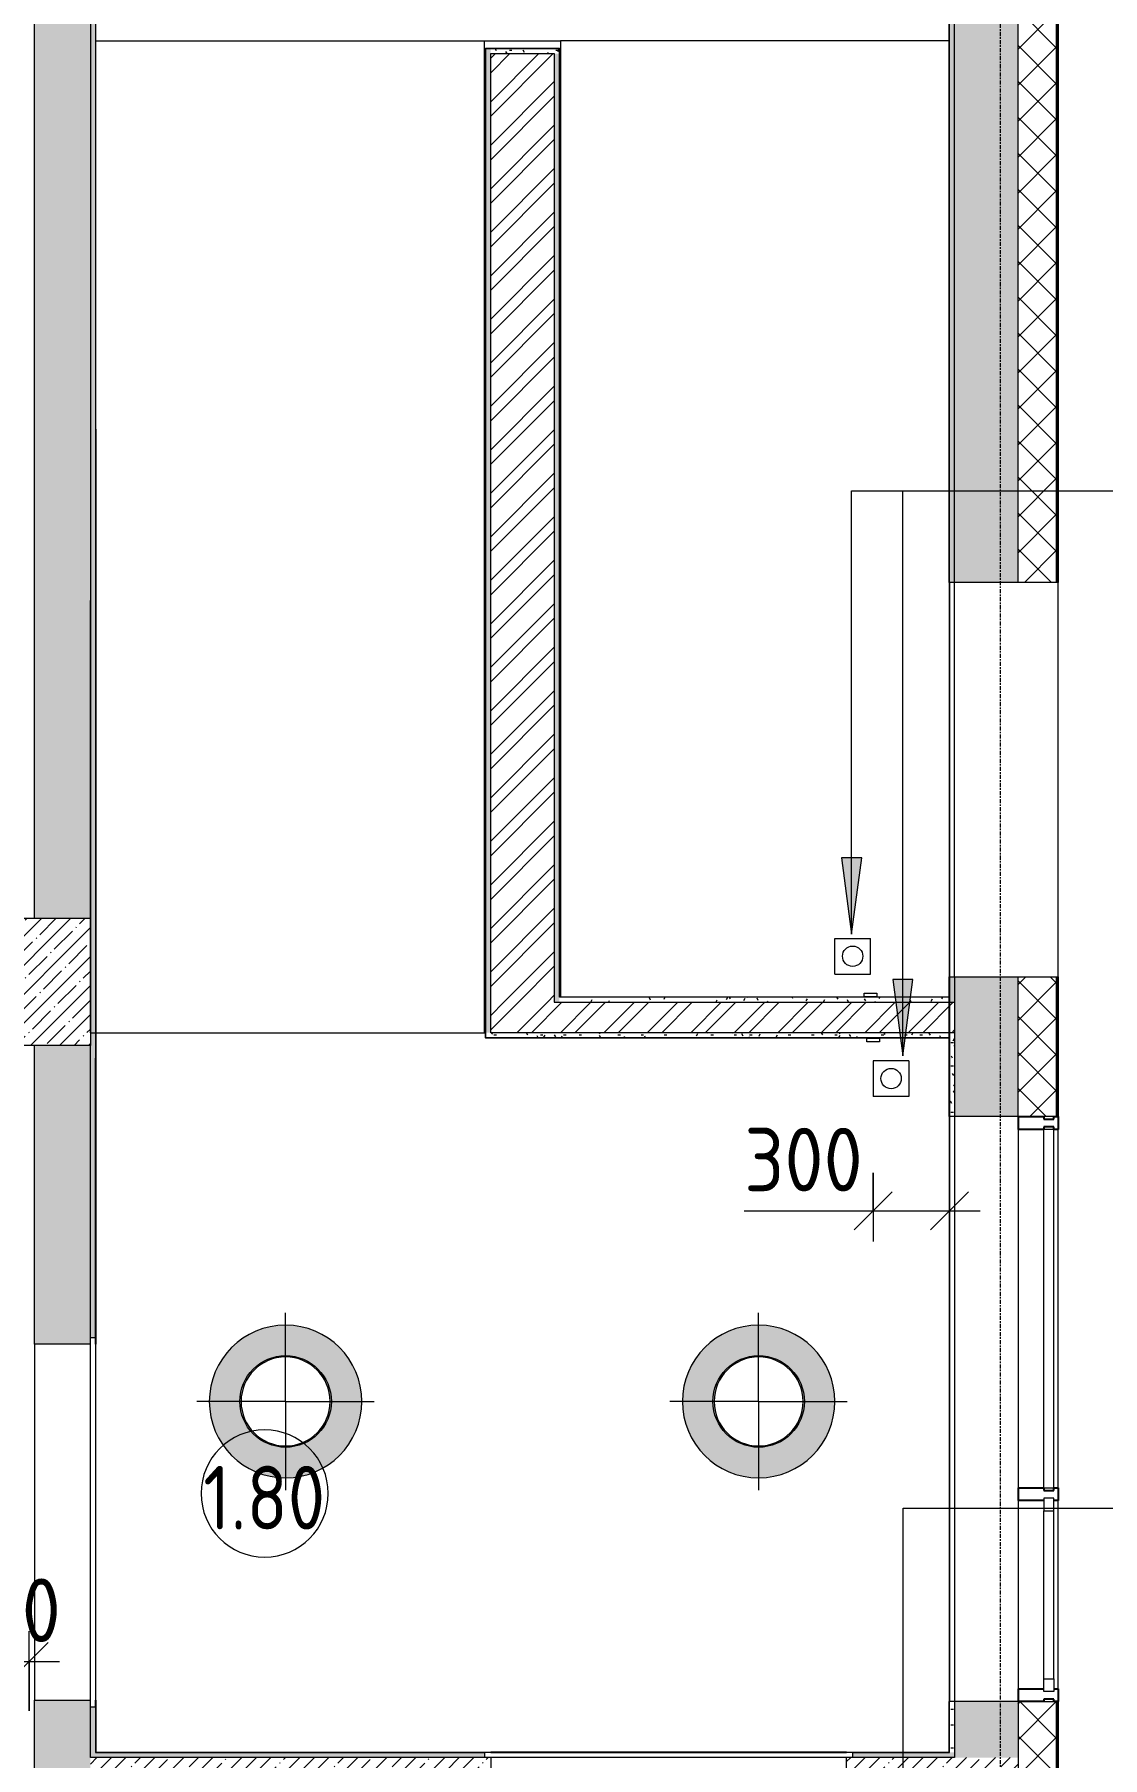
# Model space of a CAD drawing. Header units: millimetres. Extents: x 81610 to 276841, y -8553 to 29000.
# Drawn here: x 121210 to 125412, y 10600 to 17375 of the extents above; entities that cross this region are included whole.
import ezdxf

# ---------------------------------------------------------------- set-up
doc = ezdxf.new("R2010")
doc.units = ezdxf.units.MM
doc.linetypes.add('Осевая', pattern=[31.75, 6.35, -4.7625, 15.875, -4.7625])
for name, color, linetype, lineweight in [('A-ANNO-DIMS', 7, 'Continuous', 9), ('A-ANNO-DIMS-100', 7, 'Continuous', 9), ('A-ANNO-NOTE', 7, 'Continuous', 9), ('A-AREA-IDEN', 7, 'Continuous', 9), ('A-GLAZ', 7, 'Continuous', 9), ('A-GLAZ-1', 7, 'Continuous', 13), ('A-GLAZ-CWMG', 7, 'Continuous', 9), ('A-GLAZ-CWMG-1', 7, 'Continuous', 25), ('A-WALL', 7, 'Continuous', 9), ('I-WALL', 7, 'Continuous', 9), ('S-COLS', 7, 'Continuous', 9), ('S-STRS-MBND', 7, 'Continuous', 9), ('Оси-2', 7, 'Осевая', 9)]:
    doc.layers.add(name, color=color, linetype=linetype, lineweight=lineweight)
for name, color, linetype, lineweight, true_color in [('A-CLNG-1', 7, 'Continuous', 9, 0xeaeaea), ('A-WALL-1', 7, 'Continuous', 9, 0x3c3c3c), ('A-WALL-2', 7, 'Continuous', 9, 0x535353), ('A-WALL-FNSH-1', 7, 'Continuous', 9, 0x3c3c3c), ('G-ANNO-TEXT-1', 7, 'Continuous', 9, 0x3c3c3c), ('I-WALL-1', 7, 'Continuous', 9, 0x535353), ('Q-SPCQ-3', 7, 'Continuous', 9, 0x008040), ('S-COLS-1', 9, 'Continuous', 9, 0x808080), ('S-COLS-2', 7, 'Continuous', 9, 0x3c3c3c)]:
    doc.layers.add(name, color=color, linetype=linetype, lineweight=lineweight, true_color=true_color)
doc.layers.add('A-CLNG-PATT-1', color=7, linetype='Continuous', lineweight=9, transparency=1)
doc.styles.add('GOST Common', font='GOST_Common.ttf', dxfattribs={"width": 0.9, "height": 250})
doc.styles.add('ISOCPEUR', font='isocpeur.ttf', dxfattribs={"width": 0.9, "height": 250})
doc.dimstyles.new('ISO-2_5_0_9К_БОЛЬШОЙ', dxfattribs={"dimscale": 304.8, "dimtxt": 248.995294, "dimasz": 0.492126, "dimexe": 0.393701, "dimexo": 0.984252, "dimgap": 0, "dimtad": 1, "dimdec": 0, "dimrnd": 10, "dimzin": 0, "dimdsep": 46, "dimtxsty": 'ISOCPEUR', "dimblk1": 'OBLIQUE', "dimblk2": 'OBLIQUE', "dimsah": 1, "dimcen": 0.09, "dimdle": 0.393701, "dimazin": 0, "dimtfac": 1, "dimtdec": 4, "dimtix": 1, "dimtmove": 0, "dimatfit": 3, "dimfxl": 1, "dimtvp": 1, "dimtolj": 1, "dimtzin": 0, "dimarcsym": 2})
doc.dimstyles.new('ISO-2_5_0_9К_БОЛЬШОЙ_1', dxfattribs={"dimscale": 304.8, "dimtxt": 248.995294, "dimasz": 0.492126, "dimexe": 0.393701, "dimexo": 0.984252, "dimgap": 0, "dimtad": 1, "dimdec": 0, "dimrnd": 10, "dimzin": 0, "dimdsep": 46, "dimtxsty": 'ISOCPEUR', "dimblk1": 'OBLIQUE', "dimblk2": 'OBLIQUE', "dimsah": 1, "dimcen": 0.09, "dimdle": 0.393701, "dimazin": 0, "dimtfac": 1, "dimtdec": 4, "dimtix": 1, "dimtmove": 1, "dimatfit": 3, "dimfxl": 1, "dimtvp": 1, "dimtolj": 1, "dimtzin": 0, "dimarcsym": 2})
pattern_1 = [(45, (0, 0), (-57.024626, 57.024626), []), (45, (57.025, 0), (-57.024626, 57.024626), [100.806, -20.161, 3.353, -16.808])]
pattern_2 = [(45, (0, 0), (-85.53659, 85.53659), []), (45, (57.02, 0), (-85.53659, 85.53659), [])]
pattern_3 = [(0, (0, 0), (121.92, 30.48), [10.058, -81.382, 10.058, -81.382, -487.68]), (0, (0, 0), (121.92, 30.48), [-182.88, 10.058, -172.822, 10.058, -81.382, -213.36]), (0, (0, 0), (121.92, 30.48), [-457.2, 10.058, -50.902, 10.058, -142.342]), (120, (45.72, 15.24), (-87.356454, 90.345817), [10.058, -81.382, 10.058, -81.382, -487.68]), (120, (45.72, 15.24), (-87.356454, 90.345817), [-182.88, 10.058, -172.822, 10.058, -81.382, -213.36]), (120, (45.72, 15.24), (-87.356454, 90.345817), [-457.2, 10.058, -50.902, 10.058, -142.342]), (240, (60.96, 76.2), (-34.563546, -120.825817), [10.058, -81.382, 10.058, -81.382, -487.68]), (240, (60.96, 76.2), (-34.563546, -120.825817), [-182.88, 10.058, -172.822, 10.058, -81.382, -213.36]), (240, (60.96, 76.2), (-34.563546, -120.825817), [-457.2, 10.058, -50.902, 10.058, -142.342])]

# ---------------------------------------------------------------- blocks, each defined once
blk = doc.blocks.new('PNS_Панель прямоугольная - Нр_Стекло - 40мм-24160822-Сводный план потолков 1 этажа в осях 23-33')
at = {"layer": 'A-GLAZ'}
for p, q in [((-330, 40), (330, 40)), ((-330, 0), (330, 0))]:
    blk.add_line(p, q, dxfattribs=at)
at = {"layer": 'A-GLAZ-1'}
for p, q in [((-380, 0), (-380, 40)), ((-380, 40), (-330, 40)), ((-330, 40), (-330, 0)), ((380, 40), (330, 40)), ((330, 40), (330, 0)), ((380, 0), (380, 40)), ((-330, 0), (-380, 0)), ((330, 0), (380, 0))]:
    blk.add_line(p, q, dxfattribs=at)
blk = doc.blocks.new('Прямоугольный импост - Импост структурный с накладкой - 160мм-18691760-Сводный план потолков 1 этажа в осях 23-33')
at = {"layer": 'A-GLAZ-CWMG-1'}
for p, q in [((0, 17), (-50, 17)), ((-50, 17), (-50, 0)), ((-50, 0), (-40, 0)), ((-40, 0), (-40, -40)), ((-10, 0), (0, 0)), ((-10, -40), (-10, 0)), ((0, 0), (0, 17)), ((-40, -40), (-50, -40)), ((-50, -40), (-50, -140)), ((0, -40), (-10, -40)), ((0, -140), (0, -40)), ((-50, -140), (0, -140))]:
    blk.add_line(p, q, dxfattribs=at)
blk = doc.blocks.new('Прямоугольный импост - Импост структурный с накладкой - 160мм-22960522-Сводный план потолков 1 этажа в осях 23-33')
at = {"layer": 'A-GLAZ-CWMG-1'}
for p, q in [((25, 17), (-25, 17)), ((-25, 17), (-25, 0)), ((15, 0), (25, 0)), ((15, -40), (15, 0)), ((25, 0), (25, 17)), ((-25, -40), (-25, -140)), ((25, -40), (15, -40)), ((25, -140), (25, -40)), ((-25, -140), (25, -140))]:
    blk.add_line(p, q, dxfattribs=at)
blk = doc.blocks.new('Прямоугольный импост - Импост структурный с накладкой - 160мм-18691766-Сводный план потолков 1 этажа в осях 23-33')
at = {"layer": 'A-GLAZ-CWMG-1'}
for p, q in [((-50, 0), (-50, 17)), ((-50, 17), (0, 17)), ((0, 0), (-10, 0)), ((-10, 0), (-10, -40)), ((0, 17), (0, 0)), ((-50, -140), (-50, -40)), ((-10, -40), (0, -40)), ((0, -40), (0, -140)), ((0, -140), (-50, -140))]:
    blk.add_line(p, q, dxfattribs=at)
blk = doc.blocks.new('Прямоугольный импост - Импост структурный с накладкой - 160мм-23689445-Сводный план потолков 1 этажа в осях 23-33')
at = {"layer": 'A-GLAZ-CWMG'}
for p, q in [((125081, 10870), (125081, 11610)), ((125238, 10870), (125238, 11610))]:
    blk.add_line(p, q, dxfattribs=at)
blk = doc.blocks.new('Прямоугольный импост - Импост структурный с накладкой - 160мм-23689446-Сводный план потолков 1 этажа в осях 23-33')
at = {"layer": 'A-GLAZ-CWMG'}
for p, q in [((125081, 11660), (125081, 13070)), ((125221, 13070), (125181, 13070)), ((125181, 11660), (125181, 13070)), ((125221, 11660), (125221, 13070)), ((125238, 11660), (125238, 13070)), ((125181, 11660), (125221, 11660))]:
    blk.add_line(p, q, dxfattribs=at)
blk = doc.blocks.new('BSC_Колонна _Прямоугольная - 500х500-22291386-Сводный план потолков 1 этажа в осях 23-33')
at = {"layer": 'S-COLS-1'}
h = blk.add_hatch(dxfattribs=at)
h.set_pattern_fill('FP_26', color=256, style=0, pattern_type=2)
h.set_pattern_definition([(45, (-121180, -13650), (-57.024626, 57.024626), []), (45, (-121122.975, -13650), (-57.024626, 57.024626), [100.806, -20.161, 3.353, -16.808])])
h.paths.add_polyline_path([(-250, -250), (250, -250), (250, 250), (-250, 250), (-250, 63.7)])
at = {"layer": 'S-COLS-2'}
for p, q in [((-250, 250), (250, 250)), ((-250, -250), (-250, 250)), ((250, 250), (250, -250)), ((250, -250), (-250, -250))]:
    blk.add_line(p, q, dxfattribs=at)
blk = doc.blocks.new('Кнопка аварийной разблокировки двери - Тип 1-29506767-Сводный план потолков 1 этажа в осях 23-33')
at = {"layer": 'Q-SPCQ-3'}
for p, q in [((-15, 230), (125, 230)), ((-15, 90), (-15, 230)), ((125, 90), (125, 230)), ((-15, 90), (125, 90)), ((100, 15.5), (150, 15.5)), ((100, 0.5), (100, 15.5)), ((150, 0.5), (100, 0.5)), ((150, 15.5), (150, 0.5))]:
    blk.add_line(p, q, dxfattribs=at)
blk.add_circle((55, 160), 40, dxfattribs=at)
blk = doc.blocks.new('Марка_Помещения - Номер-25198446-Сводный план потолков 1 этажа в осях 23-33')
at = {"layer": 'A-AREA-IDEN'}
for start, end in [(360, 180), (180, 360)]:
    blk.add_arc((0, 0), 2.5, start, end, dxfattribs=at)
blk = doc.blocks.new('DIMBLOCK36-Сводный план потолков 1 этажа в осях 23-33')
at = {"layer": 'A-ANNO-DIMS-100'}
for p, q in [((124510, 12899.5), (124510, 12629.4)), ((124510, 12749.4), (124510, 12899.5)), ((124810, 12555.4), (124810, 12869.4)), ((124002.1, 12749.4), (124576.2, 12749.4)), ((124390, 12749.4), (124930, 12749.4)), ((124576.2, 12749.4), (124660, 12749.4)), ((124810, 12749.4), (124810, 12555.4))]:
    blk.add_line(p, q, dxfattribs=at)
at = {"layer": 'A-ANNO-DIMS-100', "lineweight": 20}
for p, q in [((124510, 12749.4), (124585, 12824.4)), ((124810, 12749.4), (124885, 12824.4)), ((124510, 12749.4), (124435, 12674.4)), ((124810, 12749.4), (124735, 12674.4))]:
    blk.add_line(p, q, dxfattribs=at)
at = {"layer": 'A-ANNO-DIMS-100', "color": 0, "insert": (124002.1, 13076), "char_height": 250, "width": 568.858, "attachment_point": 1, "line_spacing_factor": 1.149209, "style": 'ISOCPEUR'}
blk.add_mtext('300', dxfattribs=at)
blk = doc.blocks.new('_Oblique')
at = {"color": 0, "linetype": 'ByBlock', "lineweight": -2}
blk.add_line((-0.5, -0.5), (0.5, 0.5), dxfattribs=at)
blk = doc.blocks.new('DIMBLOCK69-Сводный план потолков 1 этажа в осях 23-33')
at = {"layer": 'A-ANNO-DIMS-100', "lineweight": 20}
for p, q in [((120989, 10977.5), (121064, 11052.5)), ((121189, 10977.5), (121264, 11052.5)), ((120989, 10977.5), (120914, 10902.5)), ((121189, 10977.5), (121114, 10902.5))]:
    blk.add_line(p, q, dxfattribs=at)
at = {"layer": 'A-ANNO-DIMS-100'}
for p, q in [((120989, 11051), (120989, 10857.5)), ((120989, 10977.5), (120989, 11051)), ((121189, 10783.5), (121189, 11097.5)), ((120989, 10977.5), (121309, 10977.5)), ((121189, 10977.5), (121189, 10783.5))]:
    blk.add_line(p, q, dxfattribs=at)
at = {"layer": 'A-ANNO-DIMS-100', "color": 0, "insert": (120852, 11304.1), "char_height": 250, "width": 568.858, "attachment_point": 1, "line_spacing_factor": 1.149209, "style": 'ISOCPEUR'}
blk.add_mtext('200', dxfattribs=at)

msp = doc.modelspace()

# ---------------------------------------------------------------- hatches: boundary and pattern name
at = {"layer": 'A-CLNG-PATT-1'}
h = msp.add_hatch(color=256, dxfattribs=at)
h.paths.add_polyline_path([(122198, 11700), (122256.5, 11705.8), (122312.8, 11722.8), (122364.6, 11750.6), (122410.1, 11787.9), (122447.4, 11833.3), (122475.1, 11885.2), (122492.2, 11941.5), (122498, 12000), (122492.2, 12058.5), (122475.1, 12114.8), (122447.4, 12166.7), (122410.1, 12212.1), (122364.6, 12249.4), (122312.8, 12277.2), (122256.5, 12294.2), (122198, 12300), (122139.5, 12294.2), (122083.2, 12277.2), (122031.3, 12249.4), (121985.8, 12212.1), (121948.5, 12166.7), (121920.8, 12114.8), (121903.7, 12058.5), (121898, 12000), (121903.7, 11941.5), (121920.8, 11885.2), (121948.5, 11833.3), (121985.8, 11787.9), (122031.3, 11750.6), (122083.2, 11722.8), (122139.5, 11705.8)])
h.paths.add_polyline_path([(122198, 11825), (122152.7, 11831), (122110.5, 11848.4), (122074.2, 11876.3), (122046.4, 11912.5), (122028.9, 11954.7), (122023, 12000), (122028.9, 12045.3), (122046.4, 12087.5), (122074.2, 12123.7), (122110.5, 12151.6), (122152.7, 12169), (122198, 12175), (122243.3, 12169), (122285.5, 12151.6), (122321.7, 12123.7), (122349.5, 12087.5), (122367, 12045.3), (122373, 12000), (122367, 11954.7), (122349.5, 11912.5), (122321.7, 11876.3), (122285.5, 11848.4), (122243.3, 11831), (122232.7, 11829.6)])
h = msp.add_hatch(color=256, dxfattribs=at)
h.paths.add_polyline_path([(124059, 11700), (124117.5, 11705.8), (124173.8, 11722.8), (124225.7, 11750.6), (124271.1, 11787.9), (124308.4, 11833.3), (124336.2, 11885.2), (124353.2, 11941.5), (124359, 12000), (124353.2, 12058.5), (124336.2, 12114.8), (124308.4, 12166.7), (124271.1, 12212.1), (124225.7, 12249.4), (124173.8, 12277.2), (124117.5, 12294.2), (124059, 12300), (124000.5, 12294.2), (123944.2, 12277.2), (123892.3, 12249.4), (123846.9, 12212.1), (123809.6, 12166.7), (123781.8, 12114.8), (123764.8, 12058.5), (123759, 12000), (123764.8, 11941.5), (123781.8, 11885.2), (123809.6, 11833.3), (123846.9, 11787.9), (123892.3, 11750.6), (123944.2, 11722.8), (124000.5, 11705.8)])
h.paths.add_polyline_path([(124059, 11825), (124013.7, 11831), (123971.5, 11848.4), (123935.3, 11876.3), (123907.4, 11912.5), (123890, 11954.7), (123884, 12000), (123890, 12045.3), (123907.4, 12087.5), (123935.3, 12123.7), (123971.5, 12151.6), (124013.7, 12169), (124059, 12175), (124104.3, 12169), (124146.5, 12151.6), (124182.7, 12123.7), (124210.6, 12087.5), (124228, 12045.3), (124234, 12000), (124228, 11954.7), (124210.6, 11912.5), (124182.7, 11876.3), (124146.5, 11848.4), (124104.3, 11831)])
at = {"layer": 'A-WALL'}
h = msp.add_hatch(dxfattribs=at)
h.set_pattern_fill('FP_5', color=256, style=0, pattern_type=2)
h.set_pattern_definition([(45, (0, 0), (-70.71068, 70.71068), []), (135, (0, 0), (-70.71068, -70.71068), [])])
h.paths.add_polyline_path([(125230, -250), (125230, 7700), (125080, 7700), (125080, -250)])
h.paths.add_polyline_path([(125080, 8900), (125230, 8900), (125230, 10820), (125080, 10820), (125080, 9999.4)])
h.paths.add_polyline_path([(125230, 13120), (125230, 13670), (125080, 13670), (125080, 13120)])
h.paths.add_polyline_path([(125080, 15220), (125230, 15220), (125230, 21550), (125080, 21550), (125080, 17428)])
at = {"layer": 'G-ANNO-TEXT-1'}
for points in [[(124425, 13838), (124464.5, 14138), (124385.5, 14138)], [(124626.1, 13359), (124665.6, 13659), (124586.6, 13659)]]:
    msp.add_hatch(color=256, dxfattribs=at).paths.add_polyline_path(points)
at = {"layer": 'I-WALL'}
h = msp.add_hatch(dxfattribs=at)
h.set_pattern_fill('FP_2', color=256, style=0, pattern_type=2)
h.set_pattern_definition(pattern_1)
h.paths.add_polyline_path([(124830, 10600), (125080, 10600), (125080, 10820), (124830, 10820)])
h.paths.add_polyline_path([(124830, 13120), (125080, 13120), (125080, 13670), (124830, 13670), (124830, 13450)])
h.paths.add_polyline_path([(124830, 15220), (125080, 15220), (125080, 21400), (124830, 21400), (124830, 17428)])
h = msp.add_hatch(dxfattribs=at)
h.set_pattern_fill('FP_31', color=256, style=0, pattern_type=2)
h.set_pattern_definition(pattern_3)
h.paths.add_polyline_path([(124830, 13570), (124830, 13670), (124810, 13670), (124810, 13570)])
h.paths.add_polyline_path([(124830, 15220), (124830, 18850), (124810, 18850), (124810, 15220)])
h = msp.add_hatch(dxfattribs=at)
h.set_pattern_fill('FP_31', color=256, style=0, pattern_type=2)
h.set_pattern_definition(pattern_3)
h.paths.add_polyline_path([(121430, 10600), (121450, 10600), (121450, 10800), (121430, 10800)])
h.paths.add_polyline_path([(121430, 12250), (121450, 12250), (121450, 18830), (121430, 18830), (121430, 12785.1)])
h = msp.add_hatch(dxfattribs=at)
h.set_pattern_fill('FP_2', color=256, style=0, pattern_type=2)
h.set_pattern_definition(pattern_1)
h.paths.add_polyline_path([(121430, 10380), (121430, 10825), (121210, 10825), (121210, 10380)])
h.paths.add_polyline_path([(121430, 12225), (121430, 13400), (121210, 13400), (121210, 12225)])
h.paths.add_polyline_path([(121222, 13900), (121430, 13900), (121430, 18600), (121210, 18600), (121210, 13900)])
h = msp.add_hatch(dxfattribs=at)
h.set_pattern_fill('FP_31', color=256, style=0, pattern_type=2)
h.set_pattern_definition(pattern_3)
h.paths.add_polyline_path([(122985, 13450), (123005, 13450), (123005, 17320), (122985, 17320), (122985, 13713.7)])
h = msp.add_hatch(dxfattribs=at)
h.set_pattern_fill('FP_31', color=256, style=0, pattern_type=2)
h.set_pattern_definition(pattern_3)
h.paths.add_polyline_path([(123275, 17300), (123275, 17320), (123005, 17320), (123005, 17300), (123255, 17300)])
h = msp.add_hatch(dxfattribs=at)
h.set_pattern_fill('FP_16', color=256, style=0, pattern_type=2)
h.set_pattern_definition(pattern_2)
h.paths.add_polyline_path([(123255, 13570), (123255, 17300), (123005, 17300), (123005, 13570)])
h = msp.add_hatch(dxfattribs=at)
h.set_pattern_fill('FP_31', color=256, style=0, pattern_type=2)
h.set_pattern_definition(pattern_3)
h.paths.add_polyline_path([(123255, 13570), (123275, 13570), (123275, 17300), (123255, 17300), (123255, 13713.7)])
h = msp.add_hatch(dxfattribs=at)
h.set_pattern_fill('FP_16', color=256, style=0, pattern_type=2)
h.set_pattern_definition(pattern_2)
h.paths.add_polyline_path([(124830, 13450), (124830, 13570), (123005, 13570), (123005, 13450), (123579.4, 13450)])
h = msp.add_hatch(dxfattribs=at)
h.set_pattern_fill('FP_31', color=256, style=0, pattern_type=2)
h.set_pattern_definition(pattern_3)
h.paths.add_polyline_path([(123579.4, 13570), (124810, 13570), (124810, 13590), (123275, 13590), (123275, 13570)])
h = msp.add_hatch(dxfattribs=at)
h.set_pattern_fill('FP_31', color=256, style=0, pattern_type=2)
h.set_pattern_definition(pattern_3)
h.paths.add_polyline_path([(124810, 13430), (124810, 13450), (122985, 13450), (122985, 13430), (123579.4, 13430)])
h = msp.add_hatch(dxfattribs=at)
h.set_pattern_fill('FP_31', color=256, style=0, pattern_type=2)
h.set_pattern_definition(pattern_3)
h.paths.add_polyline_path([(124810, 10620), (124830, 10620), (124830, 10821), (124810, 10820)])
h.paths.add_polyline_path([(124810, 13120), (124830, 13120), (124830, 13450), (124810, 13450), (124810, 13429)])
h = msp.add_hatch(dxfattribs=at)
h.set_pattern_fill('FP_2', color=256, style=0, pattern_type=2)
h.set_pattern_definition(pattern_1)
h.paths.add_polyline_path([(124880, 10380), (125080, 10380), (125080, 10600), (124405, 10600), (124405, 10380), (124505, 10380)])
h.paths.add_polyline_path([(123005, 10380), (123005, 10600), (121430, 10600), (121430, 10380), (122232.7, 10380)])
h = msp.add_hatch(dxfattribs=at)
h.set_pattern_fill('FP_31', color=256, style=0, pattern_type=2)
h.set_pattern_definition(pattern_3)
h.paths.add_polyline_path([(121450, 10600), (122980, 10600), (122980, 10620), (121450, 10620)])
h.paths.add_polyline_path([(124830, 10600), (124830, 10620), (124430, 10620), (124430, 10600)])

# ---------------------------------------------------------------- linework, layer by layer
at = {"layer": 'A-ANNO-NOTE'}
for p, q in [((122198, 12000), (122198, 12348.9)), ((124059, 12000), (124059, 12348.9)), ((122198, 12000), (121849.1, 12000)), ((122198, 12000), (122198, 11651.1)), ((122198, 12000), (122546.9, 12000)), ((124059, 12000), (123710.1, 12000)), ((124059, 12000), (124059, 11651.1)), ((124059, 12000), (124407.9, 12000))]:
    msp.add_line(p, q, dxfattribs=at)
for centre in [(122198, 12000), (124059, 12000)]:
    msp.add_circle(centre, 180, dxfattribs=at)
at = {"layer": 'A-CLNG-1'}
for centre, radius, start, end in [((122198, 12000), 300, 0, 180), ((122198, 12000), 300, 0, 180), ((124059, 12000), 300, 0, 180), ((124059, 12000), 300, 0, 180), ((122198, 12000), 175, 0, 180), ((122198, 12000), 175, 0, 180), ((124059, 12000), 175, 0, 180), ((124059, 12000), 175, 0, 180), ((122198, 12000), 300, 180, 360), ((122198, 12000), 300, 180, 360), ((122198, 12000), 175, 180, 0), ((122198, 12000), 175, 180, 360), ((124059, 12000), 300, 180, 360), ((124059, 12000), 300, 180, 360), ((124059, 12000), 175, 180, 0), ((124059, 12000), 175, 180, 360)]:
    msp.add_arc(centre, radius, start, end, dxfattribs=at)
at = {"layer": 'A-WALL'}
for p, q in [((125230, 21550), (125230, 15220)), ((125233, 21553), (125233, 15220)), ((125080, 15220), (125080, 21400)), ((121450, 18830), (121450, 15830.4)), ((124810, 15220), (124810, 18830)), ((123005, 17300), (123255, 17300)), ((123255, 17300), (123255, 13570)), ((123275, 13590), (123275, 17300)), ((125080, 13120), (125080, 13670)), ((125230, 13670), (125230, 13120)), ((125233, 13670), (125233, 13120)), ((124810, 13590), (123275, 13590)), ((124810, 13430), (122985, 13430)), ((121450, 10800), (121450, 10620)), ((124810, 10620), (124810, 10820)), ((125080, 10820), (125080, 8900)), ((125230, 10820), (125230, 8900)), ((125233, 10820), (125233, 8900)), ((121450, 10620), (122980, 10620)), ((121451, 10620), (121451, 10621)), ((122980, 10620), (121451, 10620)), ((124430, 10620), (124810, 10620)), ((124809, 10620), (124430, 10620)), ((124809, 10621), (124809, 10620)), ((124810, 10620), (124809, 10620))]:
    msp.add_line(p, q, dxfattribs=at)
at = {"layer": 'A-WALL-1'}
for p, q in [((124830, 15220), (124830, 18850)), ((121210, 13900), (121210, 18600)), ((121430, 18600), (121430, 13900)), ((122985, 17320), (123275, 17320)), ((123005, 13450), (123005, 17300)), ((121450, 15830.4), (121450, 13350)), ((125230, 15220), (124810, 15220)), ((124810, 13670), (125230, 13670)), ((124830, 13670), (124830, 13450)), ((123255, 13570), (124830, 13570)), ((124830, 13450), (123005, 13450)), ((124830, 13450), (124830, 13120)), ((121210, 12225), (121210, 13400)), ((121430, 12225), (121430, 13400)), ((125230, 13120), (124810, 13120)), ((121430, 12225), (121210, 12225)), ((121450, 12250), (121430, 12250)), ((121210, 10360), (121210, 10825)), ((121210, 10825), (121430, 10825)), ((121430, 10600), (121430, 10825)), ((121430, 10800), (121450, 10800)), ((124810, 10821), (124830, 10821)), ((124830, 10821), (124830, 10600)), ((125080, 10820), (125230, 10820)), ((123005, 10600), (121430, 10600)), ((122980, 10620), (122980, 10600)), ((123005, 10600), (123005, 10360)), ((124405, 10360), (124405, 10600)), ((124830, 10600), (124405, 10600)), ((124430, 10600), (124430, 10620))]:
    msp.add_line(p, q, dxfattribs=at)
at = {"layer": 'A-WALL-2'}
msp.add_line((125238, 13670), (125238, 15220), dxfattribs=at)
at = {"layer": 'A-WALL-FNSH-1'}
for p, q in [((125238, 21558), (125238, 15220)), ((124809, 15220), (124809, 18487.5)), ((122984, 13430), (122984, 17321)), ((122984, 17321), (123276, 17321)), ((122985, 17320), (122985, 13429)), ((123275, 17300), (123275, 17320)), ((123276, 17321), (123276, 13590)), ((121451, 15830.4), (121450, 15830.4)), ((121450, 15822.5), (121451, 15822.5)), ((121451, 15822.5), (121451, 12225)), ((124810, 15220), (124809, 15220)), ((125238, 15220), (125230, 15220)), ((124809, 13120), (124809, 13670)), ((124809, 13670), (124810, 13670)), ((124810, 13670), (124810, 13120)), ((125230, 13670), (125238, 13670)), ((125238, 13670), (125238, 13120)), ((123275, 13591), (124810, 13591)), ((122985, 13430), (122984, 13430)), ((124810, 13429), (122985, 13429)), ((121450, 12225), (121450, 13350)), ((121450, 13350), (121451, 13350)), ((121451, 13349.8), (121450, 13349.8)), ((124810, 13120), (124809, 13120)), ((125238, 13120), (125230, 13120)), ((121451, 12225), (121450, 12225)), ((121450, 10800), (121450, 10825)), ((121450, 10825), (121451, 10825)), ((121451, 10825), (121451, 10621)), ((124809, 10821), (124810, 10821)), ((124809, 10621), (124809, 10820)), ((124809, 10820), (124810, 10820)), ((124810, 10821), (124810, 10820)), ((124830, 10821), (125080, 10821)), ((125080, 10820), (124830, 10820)), ((125080, 10821), (125080, 10820)), ((125230, 10820), (125238, 10820)), ((125238, 10820), (125238, 8900)), ((121451, 10621), (123005, 10621)), ((123005, 10620), (122980, 10620)), ((123005, 10621), (123005, 10620)), ((124405, 10620), (124405, 10621)), ((124405, 10621), (124809, 10621)), ((124430, 10620), (124405, 10620))]:
    msp.add_line(p, q, dxfattribs=at)
at = {"layer": 'G-ANNO-TEXT-1'}
for p, q in [((124425, 15580.9), (125662.8, 15580.9)), ((124425, 13838), (124425, 15580.9)), ((124626.1, 15580.9), (125662.8, 15580.9)), ((124626.1, 13359), (124626.1, 15580.9)), ((124464.5, 14138), (124385.5, 14138)), ((124385.5, 14138), (124425, 13838)), ((124425, 13838), (124464.5, 14138)), ((124665.6, 13659), (124586.6, 13659)), ((124586.6, 13659), (124626.1, 13359)), ((124626.1, 13359), (124665.6, 13659)), ((124627.1, 11580.9), (125662.8, 11580.9)), ((124627.1, 9879.5), (124627.1, 11580.9))]:
    msp.add_line(p, q, dxfattribs=at)
at = {"layer": 'I-WALL-1'}
for p, q in [((121451, 15822.5), (121451, 18818)), ((121450, 17350), (121451, 17350)), ((121450, 17336), (121451, 17336)), ((124809, 15850.3), (124810, 15850.3)), ((124809, 15220), (124809, 13670)), ((124810, 15220), (124810, 13670)), ((124830, 13670), (124830, 15220)), ((124809, 13120), (124809, 10820)), ((124810, 13120), (124810, 10821)), ((124830, 13120), (124830, 10821)), ((121210, 12225), (121210, 10825)), ((121430, 10825), (121430, 12225)), ((121450, 12225), (121450, 10825)), ((121451, 10825), (121451, 12225)), ((124430, 10620), (122980, 10620)), ((124405, 10621), (123005, 10621)), ((123005, 10620), (124405, 10620)), ((124405, 10600), (123005, 10600))]:
    msp.add_line(p, q, dxfattribs=at)
at = {"layer": 'S-STRS-MBND'}
for p, q in [((121450, 17350), (122980, 17350)), ((122980, 17350), (123280, 17350)), ((122980, 13450), (122980, 17350)), ((124810, 17350), (123280, 17350)), ((123280, 17350), (123280, 13589.9)), ((121430, 13450), (121430, 15150)), ((121430, 13450), (122980, 13450))]:
    msp.add_line(p, q, dxfattribs=at)
at = {"layer": 'Оси-2'}
msp.add_line((125010, 593.7), (125010, 19415.1), dxfattribs=at)

# ---------------------------------------------------------------- block references
at = {"layer": 'A-AREA-IDEN', "xscale": 99.99999999999993, "yscale": 99.99999999999993, "zscale": 99.99999999999993}
msp.add_blockref('Марка_Помещения - Номер-25198446-Сводный план потолков 1 этажа в осях 23-33', (122115.8, 11638.2), dxfattribs=at)
at = {"layer": 'A-GLAZ-1', "rotation": 89.99999999999957}
msp.add_blockref('PNS_Панель прямоугольная - Нр_Стекло - 40мм-24160822-Сводный план потолков 1 этажа в осях 23-33', (125221, 11240), dxfattribs=at)
at = {"layer": 'A-GLAZ-CWMG', "extrusion": (0, 0, -1), "rotation": 90.00000000000044}
for name, p in [('Прямоугольный импост - Импост структурный с накладкой - 160мм-18691760-Сводный план потолков 1 этажа в осях 23-33', (-125221, 13120)), ('Прямоугольный импост - Импост структурный с накладкой - 160мм-22960522-Сводный план потолков 1 этажа в осях 23-33', (-125221, 11635))]:
    msp.add_blockref(name, p, dxfattribs=at)
at = {"layer": 'A-GLAZ-CWMG'}
for name in ['Прямоугольный импост - Импост структурный с накладкой - 160мм-23689446-Сводный план потолков 1 этажа в осях 23-33', 'Прямоугольный импост - Импост структурный с накладкой - 160мм-23689445-Сводный план потолков 1 этажа в осях 23-33']:
    msp.add_blockref(name, (0, 0), dxfattribs=at)
at = {"layer": 'A-GLAZ-CWMG', "rotation": 269.9999999999995}
msp.add_blockref('Прямоугольный импост - Импост структурный с накладкой - 160мм-18691766-Сводный план потолков 1 этажа в осях 23-33', (125221, 10820), dxfattribs=at)
at = {"layer": 'Q-SPCQ-3'}
msp.add_blockref('Кнопка аварийной разблокировки двери - Тип 1-29506767-Сводный план потолков 1 этажа в осях 23-33', (124374, 13590.5), dxfattribs=at)
at = {"layer": 'Q-SPCQ-3', "rotation": 180}
msp.add_blockref('Кнопка аварийной разблокировки двери - Тип 1-29506767-Сводный план потолков 1 этажа в осях 23-33', (124635, 13429.5), dxfattribs=at)
at = {"layer": 'S-COLS'}
msp.add_blockref('BSC_Колонна _Прямоугольная - 500х500-22291386-Сводный план потолков 1 этажа в осях 23-33', (121180, 13650), dxfattribs=at)

# ---------------------------------------------------------------- texts
at = {"layer": 'A-AREA-IDEN', "insert": (121873.9, 11746.8), "char_height": 250, "width": 606.076, "attachment_point": 1, "style": 'GOST Common'}
msp.add_mtext('1.80', dxfattribs=at)

# ---------------------------------------------------------------- dimensions: what is measured, and where the dimension line sits
at = {"layer": 'A-ANNO-DIMS'}
dim = msp.add_linear_dim(base=(124810, 12749.4), p1=(124510, 13199.5), p2=(124810, 12855.4), dimstyle='ISO-2_5_0_9К_БОЛЬШОЙ_1', override={"dimpost": '<>', "dimfxl": 456.493273}, dxfattribs=at)
dim.commit()
dim.dimension.update_dxf_attribs({"geometry": 'DIMBLOCK36-Сводный план потолков 1 этажа в осях 23-33', "text_midpoint": (124286.6, 12909.3), "dimtype": 160})
dim = msp.add_linear_dim(base=(121189, 10977.5), p1=(120989, 10751), p2=(121189, 11083.5), dimstyle='ISO-2_5_0_9К_БОЛЬШОЙ', override={"dimpost": '<>', "dimfxl": 388.05027}, dxfattribs=at)
dim.commit()
dim.dimension.update_dxf_attribs({"geometry": 'DIMBLOCK69-Сводный план потолков 1 этажа в осях 23-33', "text_midpoint": (121089, 11102.5)})

doc.saveas('drawing.dxf')
